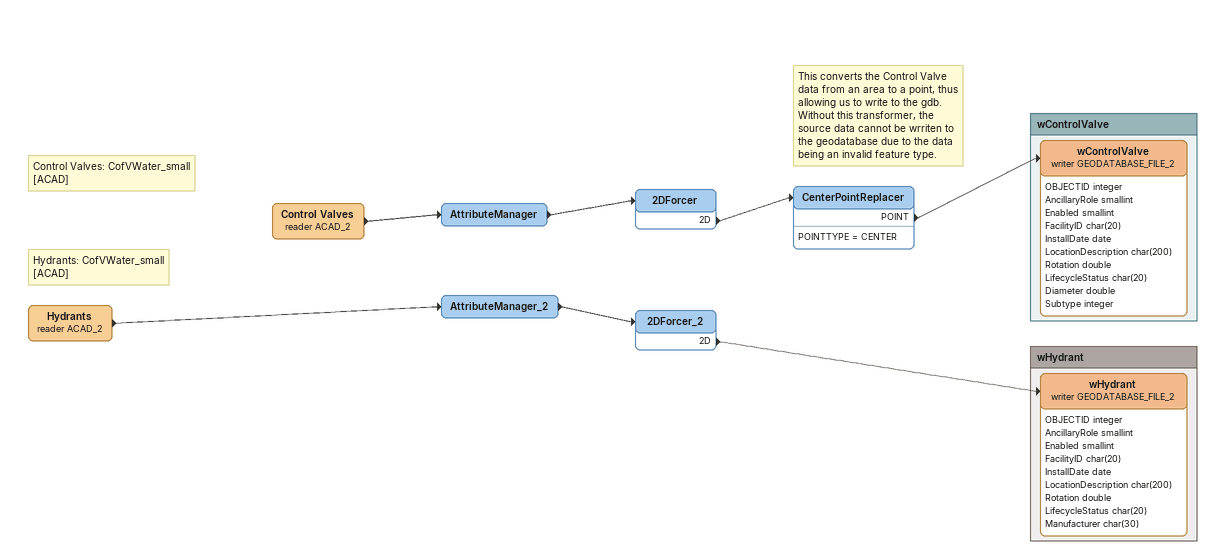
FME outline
Note: Hydrants: CofVWater_small [ACAD]
Hydrants (reader ACAD_2)
    -> AttributeManager_2
AttributeManager_2
    -> 2DForcer_2
2DForcer_2
    2D -> wHydrant (writer GEODATABASE_FILE_2)
Note: Control Valves: CofVWater_small [ACAD]
Control Valves (reader ACAD_2)
    -> AttributeManager
AttributeManager
    -> 2DForcer
2DForcer
    2D -> CenterPointReplacer
Note: This converts the Control Valve data from an area to a point, thus allowing us to write to the gdb. Without this transformer, the source data cannot be wrriten to the geodatabase due to the data being an invalid feature type.
CenterPointReplacer
    POINTTYPE = CENTER
    POINT -> wControlValve (writer GEODATABASE_FILE_2)

Bookmark: wHydrant
wHydrant (writer GEODATABASE_FILE_2)
    attributes: OBJECTID integer, AncillaryRole smallint, Enabled smallint, FacilityID char(20), InstallDate date, LocationDescription char(200), Rotation double, LifecycleStatus char(20), Manufacturer char(30)

Bookmark: wControlValve
wControlValve (writer GEODATABASE_FILE_2)
    attributes: OBJECTID integer, AncillaryRole smallint, Enabled smallint, FacilityID char(20), InstallDate date, LocationDescription char(200), Rotation double, LifecycleStatus char(20), Diameter double, Subtype integer
